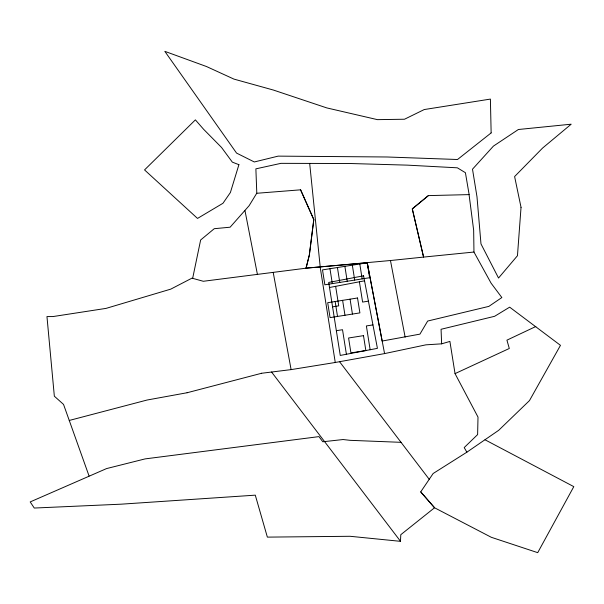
<?xml version="1.0" encoding="UTF-8"?>
<svg xmlns="http://www.w3.org/2000/svg" width="604" height="604" viewBox="0 0 604 604"><rect width="100%" height="100%" fill="white"/><g stroke="black" fill="none" stroke-linecap="round" stroke-linejoin="round"><path stroke-width="0.91" d="M401.064 442.332L350.056 440.324L343.08 439.538L322.808 441.766L318.965 436.616L145.111 458.897L106.561 468.583L30.2 501.916L34.262 508.047L121.23 504.174L255.288 495.159L267.361 537.122L350.056 536.284L400.467 541.327L400.792 534.699L434.578 507.738L420.777 491.898M390.539 260.505L306.009 268.191L203.314 281.275L192.653 278.346L200.641 239.992L214.254 228.697L230.116 227.202L249.127 205.692L256.723 193.28L300.626 189.822L313.838 219.562L309.376 255.054L306.085 268.116L367.323 262.793M306.009 268.191L309.301 255.069L313.77 219.577L300.558 189.837M428.425 195.59L412.321 208.863L423.585 257.085L473.959 252.042L491.105 283.193L501.856 297.546L488.87 306.379L427.67 321.049L419.931 334.133L382.151 341.041L367.247 262.808L322.506 269.89L324.869 284.801L369.61 277.719L367.255 262.808L384.574 353.597L335.265 362.476L320.128 266.877M485.027 439.788L573.8 486.635L537.719 552.66L491.316 537.296L434.502 507.745L420.701 491.913L433.144 473.506L466.877 452.185L498.685 430.312L529.474 400.603L560.474 345.337L509.655 307.157L494.616 316.3L441.063 329.278L441.637 343.835L425.896 344.839L384.574 353.597M535.831 326.515L506.93 340.15L509.3 348.478L455.039 373.619L478.006 417.077L477.621 434.586L464.197 447.579L466.877 452.185M441.637 343.835L449.904 341.419L455.039 373.619M69.249 420.459L147.074 400.029L187.165 392.728M187.089 392.743L261.623 373.264M329.512 287.496L364.537 280.815M261.555 373.272L291.181 369.603L335.333 362.468M332.57 306.832L338.738 305.851L335.65 286.326M368.417 301.154L362.604 302.076L359.395 281.796M336.345 330.69L342.521 329.716L346.402 354.269M372.947 324.899L366.379 325.941L370.146 349.739M192.653 278.346L191.898 278.187L170.766 289.135L106.047 308.387L52.956 316.564L46.961 316.572L54.345 396.201L63.533 404.408L89.06 475.997M339.561 361.705L429.263 479.349M271.581 372.034L400.475 541.237M245.013 210.781L257.432 274.503M405.141 337.123L390.463 260.528L423.585 257.085L412.245 208.878L428.349 195.605L469.142 194.609L465.412 172.706L457.364 167.814L407.436 165.141L350.056 163.51L280.951 163.344L255.877 168.848L256.798 193.265M273.227 272.525L291.113 369.618M359.795 263.986L362.151 278.905M352.336 265.171L354.699 280.082M344.876 266.349L347.24 281.26M350.071 299.161L352.434 314.08M337.425 267.527L339.78 282.446M342.611 300.339L344.975 315.258M329.965 268.712L332.321 283.623M335.16 301.524L337.515 316.436M469.066 194.624L473.664 230.245L473.959 252.042M309.678 163.412L320.203 266.847M521.033 207.331L517.462 255.719L498.534 278.036L480.98 243.91L476.994 196.836L472.502 169.196L493.438 146.1L518.383 129.505L571.195 124.19L542.566 148.078L514.608 176.549L521.033 207.331M238.912 164.681L230.396 192.51L222.967 203.276L197.516 218.429L144.545 169.913L195.386 119.871L203.608 129.286L221.532 147.452L232.344 162.144L238.912 164.681M491.143 132.91L457.522 159.501L386.922 156.987L278.18 156.126L254.307 161.963L236.564 153.091L164.824 51.34L206.485 66.523L233.959 79.109L273.416 90.056L326.824 107.92L377.432 119.645L404.514 119.23L424.242 109.55L490.395 99.086L491.143 132.91M363.578 275.802L328.712 282.453L340.263 355.439L377.424 348.349L363.578 275.802M357.53 297.983L327.7 302.702L330.063 317.621L359.893 312.895L357.53 297.983M363.487 335.643L348.576 337.998L350.939 352.917L365.85 350.554L363.487 335.643"/></g></svg>
